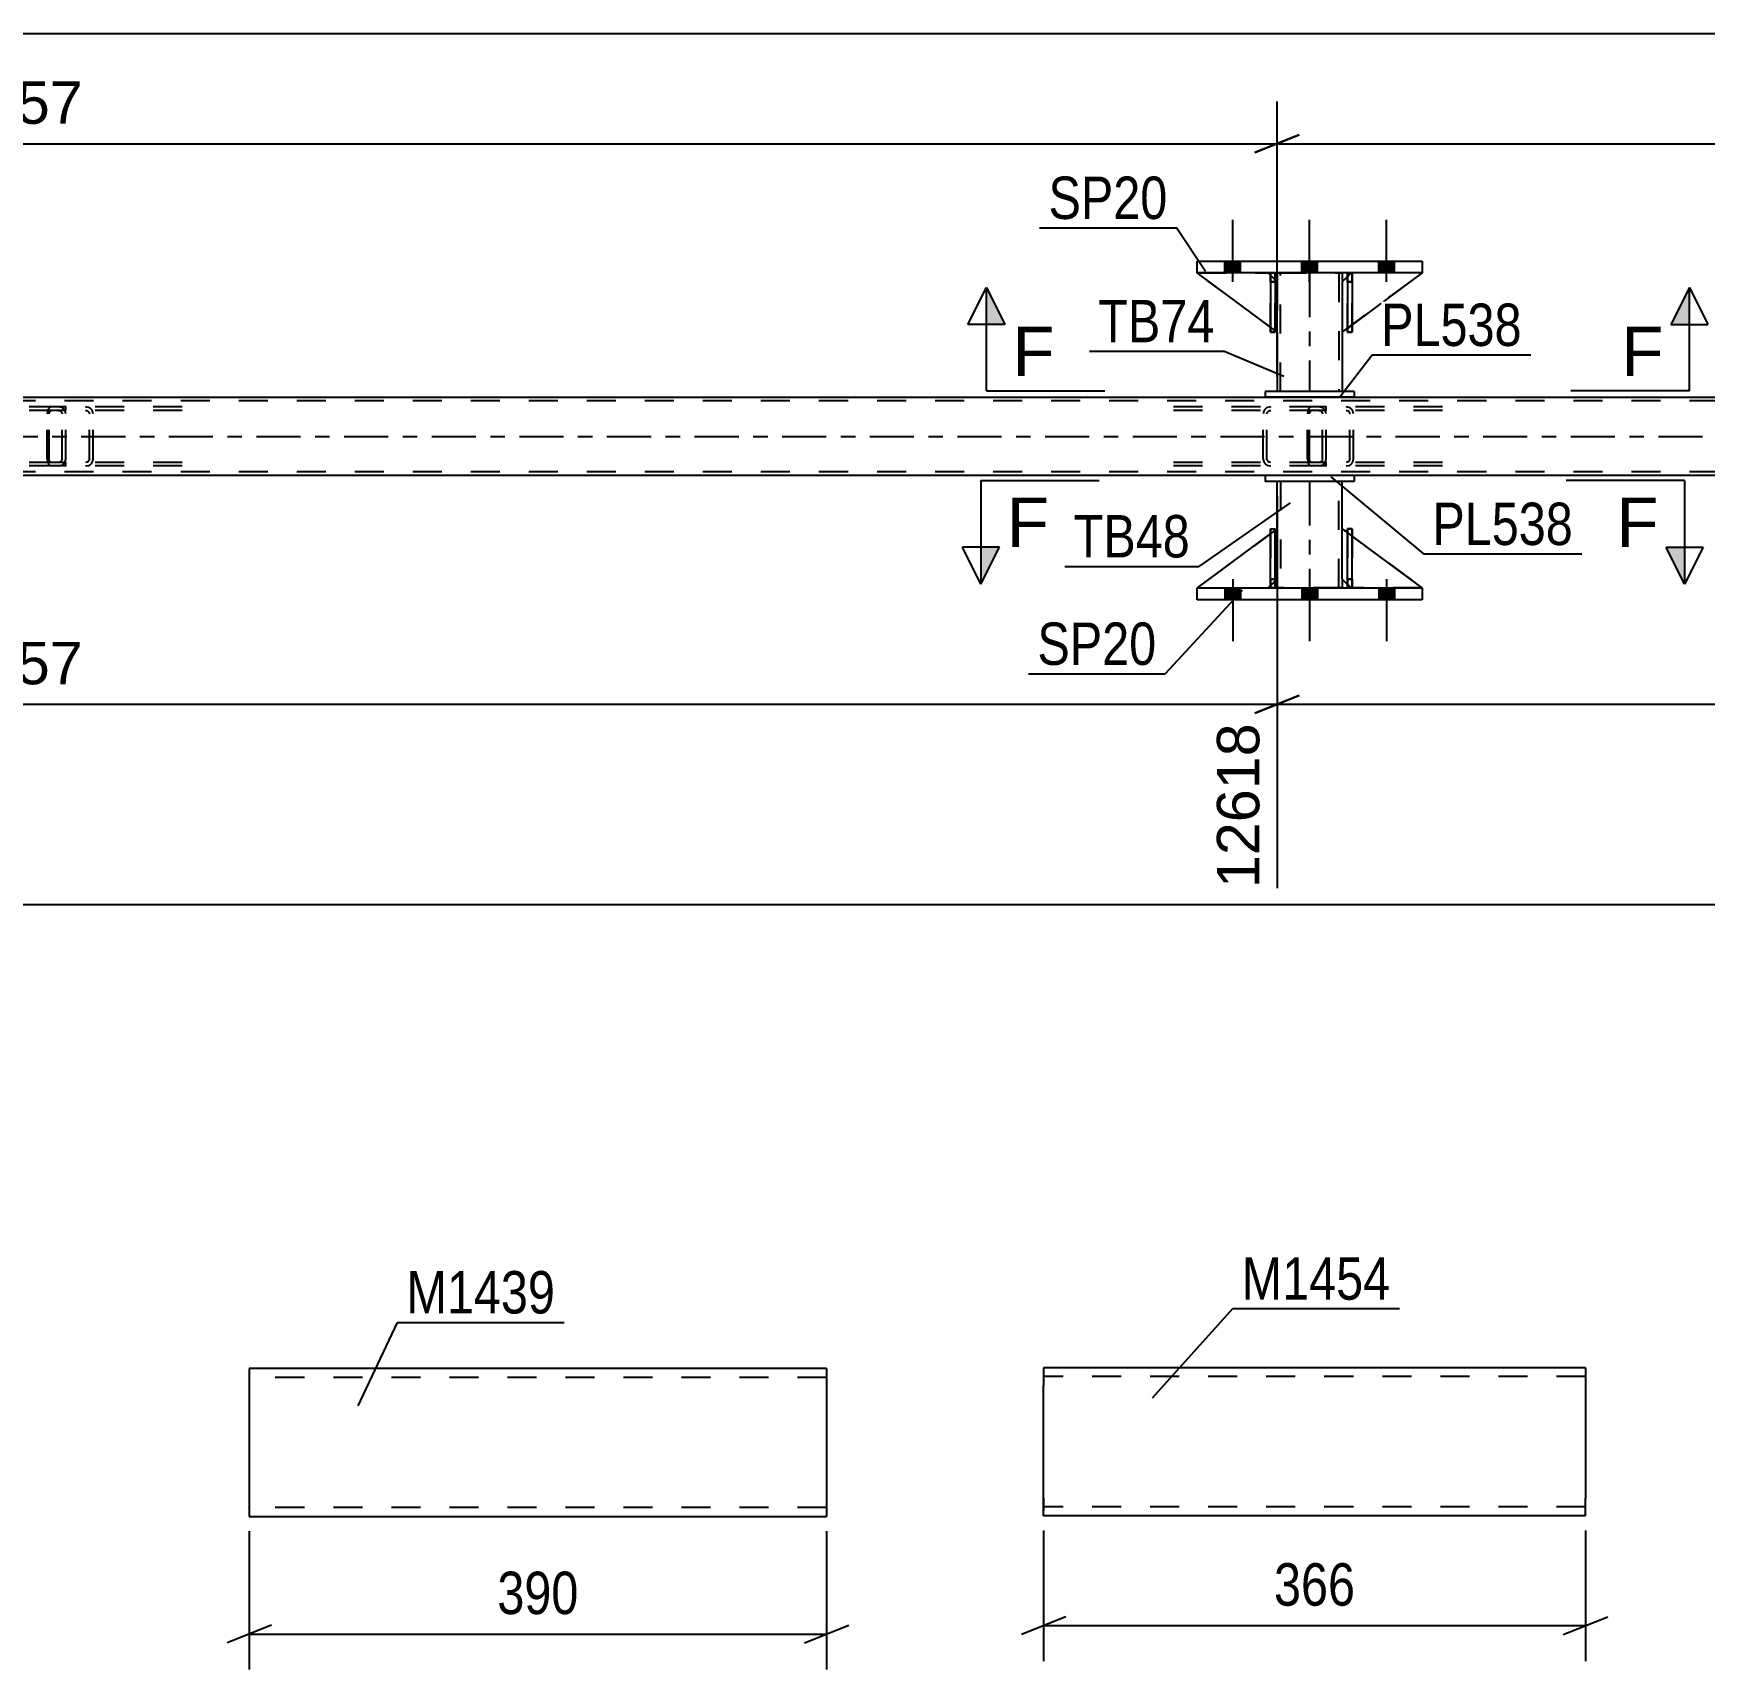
# Model space of a CAD drawing. Header units: millimetres. Extents: x 0 to 841, y 0 to 594.
# Drawn here: x 508.8 to 621.7, y 145.4 to 256 of the extents above; entities that cross this region are included whole.
import ezdxf

# ---------------------------------------------------------------- set-up
doc = ezdxf.new("R2010")
doc.units = ezdxf.units.MM
doc.linetypes.add('DXK_LINE_DOT2', pattern=[3.9198, 1.9599, -1.9599])
doc.linetypes.add('DXK_LINE_DOT3', pattern=[5.9187, 2.979, -0.9799, 0.9799, -0.9799])
doc.styles.add('Arial', font='ARIAL.TTF', dxfattribs={"height": 0.2})
doc.styles.add('Arial Narrow', font='ARIALN.TTF', dxfattribs={"height": 0.2})

# ---------------------------------------------------------------- blocks, each defined once
blk = doc.blocks.new('Part-317311647-6912 - 6906')
at = {"color": 2, "linetype": 'Continuous'}
for p, q in [((577.08, 165.82), (577.08, 164.62)), ((613.68, 165.82), (577.08, 165.82)), ((613.68, 165.82), (613.68, 165.73)), ((613.68, 165.73), (613.68, 164.62)), ((577.08, 157.02), (577.08, 164.62)), ((613.68, 164.62), (613.68, 157.02)), ((577.08, 155.91), (577.08, 157.02)), ((613.68, 155.82), (613.68, 157.02)), ((577.08, 155.82), (577.08, 155.91)), ((613.68, 155.82), (577.08, 155.82))]:
    blk.add_line(p, q, dxfattribs=at)
at = {"color": 7, "linetype": 'DXK_LINE_DOT2'}
for p, q in [((613.68, 165.22), (577.08, 165.22)), ((613.68, 165.47), (613.68, 164.62)), ((577.08, 157.02), (577.08, 156.17)), ((577.08, 156.42), (577.08, 156.46)), ((613.68, 156.42), (577.08, 156.42)), ((577.08, 155.82), (577.08, 155.82)), ((613.68, 156.46), (613.68, 156.79)), ((613.68, 156.42), (613.68, 156.46)), ((613.68, 156.42), (613.68, 156.46))]:
    blk.add_line(p, q, dxfattribs=at)
blk = doc.blocks.new('Part-317311647-4410 - 4212')
at = {"color": 2, "linetype": 'Continuous'}
for p, q in [((592.85, 222.51), (592.85, 225.71)), ((597.25, 222.51), (597.25, 225.71)), ((592.85, 218.51), (592.85, 219.11)), ((597.25, 219.11), (597.25, 218.51))]:
    blk.add_line(p, q, dxfattribs=at)
at = {"color": 7, "linetype": 'DXK_LINE_DOT2'}
for p, q in [((597.25, 225.71), (592.85, 225.71)), ((593.09, 225.71), (593.09, 218.51)), ((597.01, 218.51), (597.01, 225.71)), ((592.85, 219.11), (592.85, 222.51)), ((597.25, 219.11), (597.25, 222.51)), ((597.25, 218.51), (592.85, 218.51))]:
    blk.add_line(p, q, dxfattribs=at)
at = {"color": 7, "linetype": 'DXK_LINE_DOT3'}
blk.add_line((595.05, 225.71), (595.05, 218.51), dxfattribs=at)
blk = doc.blocks.new('Part-317311647-4328 - 4212')
at = {"color": 7, "linetype": 'DXK_LINE_DOT2'}
for p, q in [((509.79, 230.45), (509.77, 230.27)), ((509.85, 230.61), (509.79, 230.45)), ((509.94, 230.71), (509.85, 230.61)), ((509.9, 230.27), (509.91, 230.36)), ((509.91, 230.36), (509.94, 230.44)), ((510.04, 230.75), (509.94, 230.71)), ((509.94, 230.44), (509.99, 230.49)), ((509.99, 230.49), (510.04, 230.51)), ((518.9, 230.75), (510.04, 230.75)), ((518.9, 230.51), (510.04, 230.51)), ((511.03, 230.51), (511.03, 230.75)), ((512.57, 230.71), (512.37, 230.75)), ((512.37, 230.51), (512.47, 230.49)), ((512.47, 230.49), (512.55, 230.44)), ((512.55, 230.44), (512.61, 230.36)), ((512.61, 230.36), (512.63, 230.27)), ((512.88, 230.27), (512.84, 230.45)), ((509.77, 227.23), (509.77, 230.27)), ((509.9, 227.23), (509.9, 230.27)), ((512.63, 227.23), (512.63, 230.27)), ((512.88, 227.23), (512.88, 230.27)), ((509.77, 227.23), (509.79, 227.04)), ((509.79, 227.04), (509.85, 226.89)), ((509.91, 227.14), (509.9, 227.23)), ((509.94, 227.06), (509.91, 227.14)), ((509.99, 227.01), (509.94, 227.06)), ((510.04, 226.99), (509.99, 227.01)), ((518.9, 226.99), (510.04, 226.99)), ((511.03, 226.75), (511.03, 226.99)), ((512.47, 227.01), (512.37, 226.99)), ((512.55, 227.06), (512.47, 227.01)), ((512.61, 227.14), (512.55, 227.06)), ((512.63, 227.23), (512.61, 227.14)), ((512.84, 227.04), (512.88, 227.23)), ((509.85, 226.89), (509.94, 226.78)), ((509.94, 226.78), (510.04, 226.75)), ((518.9, 226.75), (510.04, 226.75)), ((512.37, 226.75), (512.57, 226.78))]:
    blk.add_line(p, q, dxfattribs=at)
for centre, start, end in [((512.39, 230.25), 23.8494, 68.8059), ((512.39, 227.24), 291.1941, 336.1506)]:
    blk.add_arc(centre, 0.492, start, end, dxfattribs=at)
blk = doc.blocks.new('Bolt-317311647-4216 - 4212')
at = {"linetype": 'Continuous'}
for points in [[(590.37, 240.59), (589.33, 240.59), (589.33, 239.79), (590.37, 239.79)], [(590.37, 240.59), (589.33, 240.59), (589.33, 239.79), (590.37, 239.79)], [(590.37, 240.59), (589.33, 240.59), (589.33, 239.79), (590.37, 239.79)], [(595.57, 240.59), (594.53, 240.59), (594.53, 239.79), (595.57, 239.79)], [(595.57, 240.59), (594.53, 240.59), (594.53, 239.79), (595.57, 239.79)], [(600.77, 240.59), (599.73, 240.59), (599.73, 239.79), (600.77, 239.79)], [(600.77, 240.59), (599.73, 240.59), (599.73, 239.79), (600.77, 239.79)], [(600.77, 240.59), (599.73, 240.59), (599.73, 239.79), (600.77, 239.79)]]:
    blk.add_hatch(color=1, dxfattribs=at).paths.add_polyline_path(points)
at = {"color": 1, "linetype": 'Continuous'}
for p, q in [((589.85, 239.19), (589.85, 243.39)), ((589.85, 239.19), (589.85, 243.39)), ((589.85, 239.19), (589.85, 243.39)), ((595.05, 239.19), (595.05, 243.39)), ((595.05, 239.19), (595.05, 243.39)), ((600.25, 239.19), (600.25, 243.39)), ((600.25, 239.19), (600.25, 243.39)), ((600.25, 239.19), (600.25, 243.39)), ((589.33, 239.79), (589.33, 240.59)), ((589.33, 239.79), (589.33, 240.59)), ((589.33, 239.79), (589.33, 240.59)), ((590.37, 239.79), (590.37, 240.59)), ((590.37, 239.79), (590.37, 240.59)), ((590.37, 239.79), (590.37, 240.59)), ((594.53, 239.79), (594.53, 240.59)), ((594.53, 239.79), (594.53, 240.59)), ((595.57, 239.79), (595.57, 240.59)), ((595.57, 239.79), (595.57, 240.59)), ((599.73, 239.79), (599.73, 240.59)), ((599.73, 239.79), (599.73, 240.59)), ((599.73, 239.79), (599.73, 240.59)), ((600.77, 239.79), (600.77, 240.59)), ((600.77, 239.79), (600.77, 240.59)), ((600.77, 239.79), (600.77, 240.59))]:
    blk.add_line(p, q, dxfattribs=at)
blk = doc.blocks.new('Bolt-317311647-4223 - 4212')
at = {"linetype": 'Continuous'}
for points in [[(589.33, 217.71), (590.37, 217.71), (590.37, 218.51), (589.33, 218.51)], [(589.33, 217.71), (590.37, 217.71), (590.37, 218.51), (589.33, 218.51)], [(589.33, 217.71), (590.37, 217.71), (590.37, 218.51), (589.33, 218.51)], [(594.53, 217.71), (595.57, 217.71), (595.57, 218.51), (594.53, 218.51)], [(594.53, 217.71), (595.57, 217.71), (595.57, 218.51), (594.53, 218.51)], [(599.73, 217.71), (600.77, 217.71), (600.77, 218.51), (599.73, 218.51)], [(599.73, 217.71), (600.77, 217.71), (600.77, 218.51), (599.73, 218.51)], [(599.73, 217.71), (600.77, 217.71), (600.77, 218.51), (599.73, 218.51)]]:
    blk.add_hatch(color=1, dxfattribs=at).paths.add_polyline_path(points)
at = {"color": 1, "linetype": 'Continuous'}
for p, q in [((589.85, 219.11), (589.85, 214.91)), ((589.85, 219.11), (589.85, 214.91)), ((589.85, 219.11), (589.85, 214.91)), ((595.05, 219.11), (595.05, 214.91)), ((595.05, 219.11), (595.05, 214.91)), ((600.25, 219.11), (600.25, 214.91)), ((600.25, 219.11), (600.25, 214.91)), ((600.25, 219.11), (600.25, 214.91)), ((589.33, 218.51), (589.33, 217.71)), ((589.33, 218.51), (589.33, 217.71)), ((589.33, 218.51), (589.33, 217.71)), ((590.37, 218.51), (590.37, 217.71)), ((590.37, 218.51), (590.37, 217.71)), ((590.37, 218.51), (590.37, 217.71)), ((594.53, 218.51), (594.53, 217.71)), ((594.53, 218.51), (594.53, 217.71)), ((595.57, 218.51), (595.57, 217.71)), ((595.57, 218.51), (595.57, 217.71)), ((599.73, 218.51), (599.73, 217.71)), ((599.73, 218.51), (599.73, 217.71)), ((599.73, 218.51), (599.73, 217.71)), ((600.77, 218.51), (600.77, 217.71)), ((600.77, 218.51), (600.77, 217.71)), ((600.77, 218.51), (600.77, 217.71))]:
    blk.add_line(p, q, dxfattribs=at)
blk = doc.blocks.new('Part-317311647-4386 - 4212')
at = {"color": 2, "linetype": 'Continuous'}
for p, q in [((597.6, 239.54), (597.25, 239.19)), ((602.65, 239.79), (597.92, 236.29)), ((597.25, 239.19), (597.25, 235.79)), ((597.25, 235.79), (597.6, 236.05))]:
    blk.add_line(p, q, dxfattribs=at)
at = {"color": 7, "linetype": 'DXK_LINE_DOT2'}
for p, q in [((597.85, 239.79), (597.6, 239.54)), ((602.65, 239.79), (597.85, 239.79)), ((602.65, 239.79), (602.65, 239.79)), ((602.65, 239.79), (602.65, 239.79)), ((597.92, 236.29), (597.6, 236.05))]:
    blk.add_line(p, q, dxfattribs=at)
blk = doc.blocks.new('Part-317311647-4460 - 4212')
at = {"color": 2, "linetype": 'Continuous'}
for p, q in [((592.4, 236.12), (587.45, 239.79)), ((592.4, 239.64), (592.25, 239.79)), ((592.85, 239.19), (592.72, 239.32)), ((592.85, 239.19), (592.85, 239.19)), ((592.85, 235.79), (592.85, 239.19)), ((592.72, 235.88), (592.85, 235.79)), ((592.85, 235.79), (592.85, 235.79))]:
    blk.add_line(p, q, dxfattribs=at)
at = {"color": 7, "linetype": 'DXK_LINE_DOT2'}
for p, q in [((592.25, 239.79), (587.45, 239.79)), ((587.45, 239.79), (587.45, 239.79)), ((592.25, 239.79), (592.85, 239.19)), ((592.72, 239.32), (592.4, 239.64)), ((592.85, 239.19), (592.85, 235.79)), ((592.72, 235.88), (592.4, 236.12))]:
    blk.add_line(p, q, dxfattribs=at)
blk = doc.blocks.new('Part-317311647-4384 - 4212')
at = {"color": 2, "linetype": 'Continuous'}
for p, q in [((587.45, 218.51), (587.45, 218.51)), ((587.45, 217.71), (587.45, 218.51)), ((587.45, 218.51), (602.65, 218.51)), ((602.65, 218.51), (602.65, 218.51)), ((602.65, 218.51), (602.65, 217.71)), ((587.45, 217.71), (587.45, 217.71)), ((602.65, 217.71), (587.45, 217.71)), ((602.65, 217.71), (602.65, 217.71))]:
    blk.add_line(p, q, dxfattribs=at)
at = {"color": 7, "linetype": 'DXK_LINE_DOT2'}
for p, q in [((587.45, 217.71), (587.45, 218.51)), ((602.65, 218.51), (602.65, 217.71))]:
    blk.add_line(p, q, dxfattribs=at)
blk = doc.blocks.new('Part-317311647-4349 - 4212')
at = {"color": 7, "linetype": 'DXK_LINE_DOT2'}
for p, q in [((597.92, 222.51), (597.6, 222.51)), ((597.6, 219.11), (597.6, 222.51)), ((597.6, 222.51), (597.6, 218.51)), ((597.92, 222.51), (597.92, 219.11)), ((597.92, 218.51), (597.92, 222.51)), ((597.92, 219.11), (597.6, 219.11)), ((597.6, 218.51), (597.6, 219.11)), ((597.92, 219.11), (597.92, 218.51)), ((597.92, 218.51), (597.6, 218.51)), ((597.92, 218.51), (597.92, 218.51))]:
    blk.add_line(p, q, dxfattribs=at)
blk = doc.blocks.new('Part-317311647-4304 - 4212')
at = {"color": 7, "linetype": 'DXK_LINE_DOT2'}
for p, q in [((594.92, 230.45), (594.9, 230.27)), ((594.98, 230.61), (594.92, 230.45)), ((595.07, 230.71), (594.98, 230.61)), ((595.04, 230.27), (595.05, 230.36)), ((595.05, 230.36), (595.08, 230.44)), ((595.17, 230.75), (595.07, 230.71)), ((595.08, 230.44), (595.12, 230.49)), ((595.12, 230.49), (595.17, 230.51)), ((604.03, 230.75), (595.17, 230.75)), ((604.03, 230.51), (595.17, 230.51)), ((596.17, 230.51), (596.17, 230.75)), ((597.7, 230.71), (597.51, 230.75)), ((597.51, 230.51), (597.6, 230.49)), ((597.6, 230.49), (597.69, 230.44)), ((597.69, 230.44), (597.74, 230.36)), ((597.74, 230.36), (597.76, 230.27)), ((598.01, 230.27), (597.97, 230.45)), ((594.9, 227.23), (594.9, 230.27)), ((595.04, 227.23), (595.04, 230.27)), ((597.76, 227.23), (597.76, 230.27)), ((598.01, 227.23), (598.01, 230.27)), ((594.9, 227.23), (594.92, 227.04)), ((594.92, 227.04), (594.98, 226.89)), ((595.05, 227.14), (595.04, 227.23)), ((595.08, 227.06), (595.05, 227.14)), ((595.12, 227.01), (595.08, 227.06)), ((595.17, 226.99), (595.12, 227.01)), ((604.03, 226.99), (595.17, 226.99)), ((596.17, 226.75), (596.17, 226.99)), ((597.6, 227.01), (597.51, 226.99)), ((597.69, 227.06), (597.6, 227.01)), ((597.74, 227.14), (597.69, 227.06)), ((597.76, 227.23), (597.74, 227.14)), ((597.97, 227.04), (598.01, 227.23)), ((594.98, 226.89), (595.07, 226.78)), ((595.07, 226.78), (595.17, 226.75)), ((604.03, 226.75), (595.17, 226.75)), ((597.51, 226.75), (597.7, 226.78))]:
    blk.add_line(p, q, dxfattribs=at)
for centre, start, end in [((597.52, 230.25), 23.8494, 68.8059), ((597.52, 227.24), 291.1941, 336.1506)]:
    blk.add_arc(centre, 0.492, start, end, dxfattribs=at)
blk = doc.blocks.new('Part-317311647-4308 - 4212')
at = {"color": 7, "linetype": 'DXK_LINE_DOT2'}
for p, q in [((510.52, 230.75), (499.67, 230.75)), ((510.52, 230.51), (499.67, 230.51)), ((506.81, 230.45), (506.77, 230.27)), ((507.03, 230.27), (507.05, 230.36)), ((507.05, 230.36), (507.11, 230.44)), ((507.29, 230.75), (507.09, 230.71)), ((507.11, 230.44), (507.19, 230.49)), ((507.19, 230.49), (507.29, 230.51)), ((510.72, 230.71), (510.52, 230.75)), ((510.52, 230.51), (510.62, 230.49)), ((510.62, 230.49), (510.7, 230.44)), ((510.7, 230.44), (510.76, 230.36)), ((510.76, 230.36), (510.78, 230.27)), ((511.03, 230.27), (510.99, 230.45)), ((506.77, 227.23), (506.77, 230.27)), ((507.03, 227.23), (507.03, 230.27)), ((510.78, 227.23), (510.78, 230.27)), ((511.03, 227.23), (511.03, 230.27)), ((510.52, 226.99), (499.67, 226.99)), ((506.77, 227.23), (506.81, 227.04)), ((507.05, 227.14), (507.03, 227.23)), ((507.11, 227.06), (507.05, 227.14)), ((507.19, 227.01), (507.11, 227.06)), ((507.29, 226.99), (507.19, 227.01)), ((510.62, 227.01), (510.52, 226.99)), ((510.7, 227.06), (510.62, 227.01)), ((510.76, 227.14), (510.7, 227.06)), ((510.78, 227.23), (510.76, 227.14)), ((510.99, 227.04), (511.03, 227.23)), ((510.52, 226.75), (499.67, 226.75)), ((507.09, 226.78), (507.29, 226.75)), ((510.52, 226.75), (510.72, 226.78))]:
    blk.add_line(p, q, dxfattribs=at)
for centre, start, end in [((507.27, 230.25), 110.7583, 155.6801), ((510.54, 230.25), 24.3199, 69.2417), ((507.27, 227.25), 204.3199, 249.2417), ((510.54, 227.25), 290.7583, 335.6801)]:
    blk.add_arc(centre, 0.496, start, end, dxfattribs=at)
blk = doc.blocks.new('Part-317311647-4309 - 4212')
at = {"color": 7, "linetype": 'DXK_LINE_DOT2'}
for p, q in [((595.65, 230.75), (584.8, 230.75)), ((595.65, 230.51), (584.8, 230.51)), ((591.95, 230.45), (591.91, 230.27)), ((592.16, 230.27), (592.18, 230.36)), ((592.18, 230.36), (592.24, 230.44)), ((592.42, 230.75), (592.22, 230.71)), ((592.24, 230.44), (592.32, 230.49)), ((592.32, 230.49), (592.42, 230.51)), ((595.85, 230.71), (595.65, 230.75)), ((595.65, 230.51), (595.75, 230.49)), ((595.75, 230.49), (595.84, 230.44)), ((595.84, 230.44), (595.89, 230.36)), ((595.89, 230.36), (595.91, 230.27)), ((596.17, 230.27), (596.13, 230.45)), ((591.91, 227.23), (591.91, 230.27)), ((592.16, 227.23), (592.16, 230.27)), ((595.91, 227.23), (595.91, 230.27)), ((596.17, 227.23), (596.17, 230.27)), ((595.65, 226.99), (584.8, 226.99)), ((591.91, 227.23), (591.95, 227.04)), ((592.18, 227.14), (592.16, 227.23)), ((592.24, 227.06), (592.18, 227.14)), ((592.32, 227.01), (592.24, 227.06)), ((592.42, 226.99), (592.32, 227.01)), ((595.75, 227.01), (595.65, 226.99)), ((595.84, 227.06), (595.75, 227.01)), ((595.89, 227.14), (595.84, 227.06)), ((595.91, 227.23), (595.89, 227.14)), ((596.13, 227.04), (596.17, 227.23)), ((595.65, 226.75), (584.8, 226.75)), ((592.22, 226.78), (592.42, 226.75)), ((595.65, 226.75), (595.85, 226.78))]:
    blk.add_line(p, q, dxfattribs=at)
for centre, start, end in [((592.4, 230.25), 110.7583, 155.6801), ((595.67, 230.25), 24.3199, 69.2417), ((592.4, 227.25), 204.3199, 249.2417), ((595.67, 227.25), 290.7583, 335.6801)]:
    blk.add_arc(centre, 0.496, start, end, dxfattribs=at)
blk = doc.blocks.new('Part-317311647-4385 - 4212')
at = {"color": 7, "linetype": 'DXK_LINE_DOT2'}
for p, q in [((597.85, 239.79), (597.25, 239.19)), ((597.25, 235.79), (602.65, 239.79)), ((602.65, 239.79), (597.85, 239.79)), ((597.25, 239.19), (597.25, 235.79))]:
    blk.add_line(p, q, dxfattribs=at)
blk = doc.blocks.new('Part-317311647-4348 - 4212')
at = {"color": 7, "linetype": 'DXK_LINE_DOT2'}
for p, q in [((592.4, 222.51), (592.72, 222.51)), ((592.4, 219.11), (592.4, 222.51)), ((592.4, 222.51), (592.4, 218.51)), ((592.72, 222.51), (592.72, 219.11)), ((592.72, 218.51), (592.72, 222.41)), ((592.72, 219.11), (592.4, 219.11)), ((592.4, 218.51), (592.4, 219.11)), ((592.72, 219.11), (592.72, 218.51)), ((592.72, 218.51), (592.4, 218.51)), ((592.72, 218.51), (592.72, 218.51))]:
    blk.add_line(p, q, dxfattribs=at)
blk = doc.blocks.new('Part-317311647-4379 - 4212')
at = {"color": 2, "linetype": 'Continuous'}
for p, q in [((587.45, 239.79), (587.45, 240.59)), ((587.45, 240.59), (602.65, 240.59)), ((602.65, 240.59), (602.65, 239.79)), ((602.65, 239.79), (587.45, 239.79))]:
    blk.add_line(p, q, dxfattribs=at)
blk = doc.blocks.new('Part-317311647-4387 - 4212')
at = {"color": 7, "linetype": 'DXK_LINE_DOT2'}
for p, q in [((592.85, 235.79), (587.45, 239.79)), ((587.45, 239.79), (592.25, 239.79)), ((592.25, 239.79), (592.85, 239.19)), ((592.85, 239.19), (592.25, 239.79)), ((592.85, 239.19), (592.85, 235.79)), ((592.85, 239.19), (592.85, 239.19)), ((592.85, 239.19), (592.85, 235.79))]:
    blk.add_line(p, q, dxfattribs=at)
blk = doc.blocks.new('Part-317311647-4388 - 4212')
at = {"color": 7, "linetype": 'DXK_LINE_DOT2'}
for p, q in [((597.25, 219.11), (597.25, 222.51)), ((597.25, 222.51), (602.65, 218.51)), ((597.85, 218.51), (597.25, 219.11)), ((602.65, 218.51), (597.85, 218.51))]:
    blk.add_line(p, q, dxfattribs=at)
blk = doc.blocks.new('Part-317311647-4389 - 4212')
at = {"color": 2, "linetype": 'Continuous'}
for p, q in [((597.25, 219.11), (597.25, 222.51)), ((597.25, 222.51), (597.6, 222.25)), ((602.65, 218.51), (597.92, 222.01)), ((597.6, 218.75), (597.25, 219.11))]:
    blk.add_line(p, q, dxfattribs=at)
at = {"color": 7, "linetype": 'DXK_LINE_DOT2'}
for p, q in [((597.92, 222.01), (597.6, 222.25)), ((597.6, 218.75), (597.85, 218.51)), ((597.85, 218.51), (602.65, 218.51))]:
    blk.add_line(p, q, dxfattribs=at)
blk = doc.blocks.new('Part-317311647-4390 - 4212')
at = {"color": 7, "linetype": 'DXK_LINE_DOT2'}
for p, q in [((592.85, 222.51), (587.45, 218.51)), ((592.85, 219.11), (592.85, 222.51)), ((592.85, 222.51), (592.85, 219.11)), ((592.25, 218.51), (592.85, 219.11)), ((592.85, 219.11), (592.25, 218.51)), ((592.85, 219.11), (592.85, 219.11)), ((587.45, 218.51), (592.25, 218.51))]:
    blk.add_line(p, q, dxfattribs=at)
blk = doc.blocks.new('Part-317311647-4391 - 4212')
at = {"color": 7, "linetype": 'DXK_LINE_DOT2'}
for p, q in [((592.72, 222.41), (592.4, 222.18)), ((592.85, 219.11), (592.85, 222.51)), ((592.85, 219.11), (592.25, 218.51)), ((587.45, 218.51), (587.45, 218.51)), ((587.45, 218.51), (592.25, 218.51)), ((592.72, 218.98), (592.4, 218.66))]:
    blk.add_line(p, q, dxfattribs=at)
at = {"color": 2, "linetype": 'Continuous'}
for p, q in [((592.85, 222.51), (592.72, 222.41)), ((592.85, 219.11), (592.85, 222.51)), ((592.4, 222.18), (587.45, 218.51)), ((592.85, 219.11), (592.72, 218.98)), ((592.85, 219.11), (592.85, 219.11)), ((592.4, 218.66), (592.25, 218.51))]:
    blk.add_line(p, q, dxfattribs=at)
blk = doc.blocks.new('Part-317311647-4394 - 4212')
at = {"color": 2, "linetype": 'Continuous'}
for p, q in [((592.4, 218.51), (592.4, 222.51)), ((592.4, 222.51), (592.72, 222.51)), ((592.72, 218.51), (592.72, 222.51)), ((592.4, 218.51), (592.4, 218.51)), ((592.72, 218.51), (592.4, 218.51))]:
    blk.add_line(p, q, dxfattribs=at)
at = {"color": 7, "linetype": 'DXK_LINE_DOT2'}
for p, q in [((592.4, 222.51), (592.4, 219.11)), ((592.72, 219.11), (592.72, 222.51)), ((592.4, 219.11), (592.4, 218.51)), ((592.4, 219.11), (592.72, 219.11)), ((592.72, 218.51), (592.72, 219.11)), ((592.4, 218.51), (592.4, 218.51)), ((592.4, 218.51), (592.4, 218.51)), ((592.72, 218.51), (592.72, 218.51))]:
    blk.add_line(p, q, dxfattribs=at)
blk = doc.blocks.new('Part-317311647-4395 - 4212')
at = {"color": 2, "linetype": 'Continuous'}
for p, q in [((597.6, 218.51), (597.6, 222.51)), ((597.6, 222.51), (597.92, 222.51)), ((597.92, 218.51), (597.92, 222.51)), ((597.6, 218.51), (597.6, 218.51)), ((597.92, 218.51), (597.6, 218.51))]:
    blk.add_line(p, q, dxfattribs=at)
at = {"color": 7, "linetype": 'DXK_LINE_DOT2'}
for p, q in [((597.6, 222.51), (597.6, 219.11)), ((597.92, 219.11), (597.92, 222.51)), ((597.6, 219.11), (597.6, 218.51)), ((597.6, 219.11), (597.92, 219.11)), ((597.92, 218.51), (597.92, 219.11)), ((597.6, 218.51), (597.6, 218.51)), ((597.6, 218.51), (597.6, 218.51)), ((597.92, 218.51), (597.92, 218.51))]:
    blk.add_line(p, q, dxfattribs=at)
blk = doc.blocks.new('Part-317311647-4415 - 4212')
at = {"color": 2, "linetype": 'Continuous'}
for p, q in [((598.05, 226.11), (592.05, 226.11)), ((592.05, 226.11), (592.05, 225.71)), ((598.05, 226.11), (598.05, 225.71)), ((598.05, 225.71), (592.05, 225.71))]:
    blk.add_line(p, q, dxfattribs=at)
blk = doc.blocks.new('Part-317311647-4461 - 4212')
at = {"color": 7, "linetype": 'DXK_LINE_DOT2'}
for p, q in [((592.4, 239.19), (592.4, 239.79)), ((592.4, 239.79), (592.4, 239.79)), ((592.4, 239.79), (592.4, 235.79)), ((592.4, 239.79), (592.72, 239.79)), ((592.72, 239.79), (592.72, 239.19)), ((592.72, 235.79), (592.72, 239.79)), ((592.4, 235.79), (592.4, 239.19)), ((592.4, 239.19), (592.72, 239.19)), ((592.72, 239.19), (592.72, 235.79)), ((592.4, 235.79), (592.72, 235.79))]:
    blk.add_line(p, q, dxfattribs=at)
blk = doc.blocks.new('Part-317311647-4462 - 4212')
at = {"color": 7, "linetype": 'DXK_LINE_DOT2'}
for p, q in [((597.6, 239.19), (597.6, 239.79)), ((597.6, 239.79), (597.6, 239.79)), ((597.6, 239.79), (597.6, 235.79)), ((597.6, 239.79), (597.92, 239.79)), ((597.92, 239.79), (597.92, 239.19)), ((597.92, 235.79), (597.92, 239.79)), ((597.6, 235.79), (597.6, 239.19)), ((597.6, 239.19), (597.92, 239.19)), ((597.92, 239.19), (597.92, 235.79)), ((597.6, 235.79), (597.92, 235.79))]:
    blk.add_line(p, q, dxfattribs=at)
blk = doc.blocks.new('Part-317311647-4463 - 4212')
at = {"color": 2, "linetype": 'Continuous'}
for p, q in [((592.72, 239.79), (592.4, 239.79)), ((592.4, 239.79), (592.4, 235.79)), ((592.72, 239.79), (592.72, 239.79)), ((592.72, 239.79), (592.72, 235.79)), ((592.72, 235.79), (592.4, 235.79))]:
    blk.add_line(p, q, dxfattribs=at)
at = {"color": 7, "linetype": 'DXK_LINE_DOT2'}
for p, q in [((592.4, 239.79), (592.4, 239.19)), ((592.4, 239.79), (592.4, 239.79)), ((592.72, 239.19), (592.72, 239.79)), ((592.72, 239.79), (592.72, 239.79)), ((592.72, 239.19), (592.4, 239.19)), ((592.4, 239.19), (592.4, 235.79)), ((592.72, 235.79), (592.72, 239.19))]:
    blk.add_line(p, q, dxfattribs=at)
blk = doc.blocks.new('Part-317311647-4468 - 4212')
at = {"color": 2, "linetype": 'Continuous'}
for p, q in [((598.05, 231.79), (592.05, 231.79)), ((592.05, 231.79), (592.05, 231.39)), ((598.05, 231.79), (598.05, 231.39)), ((598.05, 231.39), (592.05, 231.39))]:
    blk.add_line(p, q, dxfattribs=at)
blk = doc.blocks.new('Part-317311647-4473 - 4212')
at = {"color": 2, "linetype": 'Continuous'}
for p, q in [((115.52, 231.39), (689.3, 231.39)), ((689.3, 226.11), (115.52, 226.11))]:
    blk.add_line(p, q, dxfattribs=at)
at = {"color": 7, "linetype": 'DXK_LINE_DOT2'}
for p, q in [((689.3, 231.15), (115.52, 231.15)), ((689.3, 226.35), (115.52, 226.35))]:
    blk.add_line(p, q, dxfattribs=at)
at = {"color": 7, "linetype": 'DXK_LINE_DOT3'}
blk.add_line((115.52, 228.75), (689.3, 228.75), dxfattribs=at)
blk = doc.blocks.new('Part-317311647-4484 - 4212')
at = {"color": 2, "linetype": 'Continuous'}
for p, q in [((597.92, 239.79), (597.6, 239.79)), ((597.6, 239.79), (597.6, 235.79)), ((597.92, 239.79), (597.92, 239.79)), ((597.92, 239.79), (597.92, 235.79)), ((597.92, 235.79), (597.6, 235.79))]:
    blk.add_line(p, q, dxfattribs=at)
at = {"color": 7, "linetype": 'DXK_LINE_DOT2'}
for p, q in [((597.6, 239.79), (597.6, 239.19)), ((597.6, 239.79), (597.6, 239.79)), ((597.92, 239.19), (597.92, 239.79)), ((597.92, 239.79), (597.92, 239.79)), ((597.92, 239.19), (597.6, 239.19)), ((597.6, 239.19), (597.6, 235.79)), ((597.92, 235.79), (597.92, 239.19))]:
    blk.add_line(p, q, dxfattribs=at)
blk = doc.blocks.new('Part-317311647-4489 - 4212')
at = {"color": 2, "linetype": 'Continuous'}
for p, q in [((592.85, 239.79), (592.85, 239.19)), ((597.25, 239.79), (597.25, 239.19)), ((592.85, 235.79), (592.85, 231.79)), ((597.25, 235.79), (597.25, 231.79))]:
    blk.add_line(p, q, dxfattribs=at)
at = {"color": 7, "linetype": 'DXK_LINE_DOT2'}
for p, q in [((592.85, 239.79), (597.25, 239.79)), ((593.09, 231.79), (593.09, 239.79)), ((597.01, 239.79), (597.01, 231.79)), ((592.85, 239.19), (592.85, 235.79)), ((597.25, 239.19), (597.25, 235.79)), ((597.25, 231.79), (592.85, 231.79))]:
    blk.add_line(p, q, dxfattribs=at)
at = {"color": 7, "linetype": 'DXK_LINE_DOT3'}
blk.add_line((595.05, 239.79), (595.05, 231.79), dxfattribs=at)
blk = doc.blocks.new('Part-317311647-7144 - 7138')
at = {"color": 2, "linetype": 'Continuous'}
for p, q in [((562.42, 165.77), (523.42, 165.77)), ((523.42, 165.77), (523.42, 155.86)), ((562.42, 165.77), (562.42, 155.77)), ((523.42, 155.86), (523.42, 155.77)), ((523.42, 155.77), (562.42, 155.77))]:
    blk.add_line(p, q, dxfattribs=at)
at = {"color": 7, "linetype": 'DXK_LINE_DOT2'}
for p, q in [((562.42, 165.17), (523.42, 165.17)), ((523.42, 156.37), (523.42, 156.41)), ((562.42, 156.37), (523.42, 156.37)), ((562.42, 156.37), (562.42, 156.41))]:
    blk.add_line(p, q, dxfattribs=at)
blk = doc.blocks.new('StraightDimension-317311647-6914 - 6906')
at = {"color": 7, "linetype": 'Continuous'}
for p, q in [((577.08, 154.82), (577.08, 146)), ((613.68, 154.82), (613.68, 146)), ((578.58, 149), (575.58, 147.8)), ((577.08, 148.4), (613.68, 148.4)), ((612.18, 147.8), (615.18, 149))]:
    blk.add_line(p, q, dxfattribs=at)
at = {"color": 0}
blk.add_wipeout([(598.72, 149.15), (598.72, 153.35), (592.04, 153.35), (592.04, 149.15)], dxfattribs=at)
at = {"color": 3, "style": 'Arial Narrow'}
blk.add_text('366', height=2.863, dxfattribs=at).set_placement((592.64, 149.75))
blk = doc.blocks.new('StraightDimension-317311647-4544 - 4212')
at = {"color": 7, "linetype": 'Continuous'}
for p, q in [((592.85, 232.79), (592.85, 251.37)), ((697.92, 232.39), (697.92, 251.37)), ((594.35, 249.12), (591.35, 247.92)), ((592.85, 248.52), (697.92, 248.52)), ((696.42, 247.92), (699.42, 249.12))]:
    blk.add_line(p, q, dxfattribs=at)
at = {"color": 0}
blk.add_wipeout([(650.43, 249.27), (650.43, 253.47), (640.34, 253.47), (640.34, 249.27)], dxfattribs=at)
at = {"color": 3, "style": 'Arial'}
blk.add_text('3896', height=2.865, dxfattribs=at).set_placement((640.94, 249.87))
blk = doc.blocks.new('StraightDimension-317311647-4554 - 4212')
at = {"color": 7, "linetype": 'Continuous'}
for p, q in [((422.58, 232.79), (422.58, 251.37)), ((592.85, 232.79), (592.85, 251.37)), ((424.08, 249.12), (421.08, 247.92)), ((422.58, 248.52), (592.85, 248.52)), ((591.35, 247.92), (594.35, 249.12))]:
    blk.add_line(p, q, dxfattribs=at)
at = {"color": 0}
blk.add_wipeout([(512.76, 249.27), (512.76, 253.47), (502.67, 253.47), (502.67, 249.27)], dxfattribs=at)
at = {"color": 3, "style": 'Arial'}
blk.add_text('4257', height=2.865, dxfattribs=at).set_placement((503.27, 249.87))
blk = doc.blocks.new('StraightDimension-317311647-4585 - 4212')
at = {"color": 7, "linetype": 'Continuous'}
for p, q in [((592.85, 224.71), (592.85, 198.23)), ((697.92, 225.13), (697.92, 198.23)), ((594.35, 211.25), (591.35, 210.05)), ((696.42, 210.05), (699.42, 211.25)), ((592.85, 210.65), (697.92, 210.65))]:
    blk.add_line(p, q, dxfattribs=at)
at = {"color": 0}
blk.add_wipeout([(650.43, 211.4), (650.43, 215.6), (640.34, 215.6), (640.34, 211.4)], dxfattribs=at)
at = {"color": 3, "style": 'Arial'}
blk.add_text('3896', height=2.865, dxfattribs=at).set_placement((640.94, 212))
at = {"color": 0, "linetype": 'Continuous'}
blk.add_wipeout([(697.32, 209.95), (693.12, 209.95), (693.12, 197.63), (697.32, 197.63)], dxfattribs=at)
at = {"color": 3, "linetype": 'Continuous', "style": 'Arial'}
blk.add_text('16515', height=2.865, rotation=90.0002, dxfattribs=at).set_placement((696.72, 198.23))
blk = doc.blocks.new('StraightDimension-317311647-4598 - 4212')
at = {"color": 7, "linetype": 'Continuous'}
for p, q in [((422.58, 224.71), (422.58, 200.46)), ((592.85, 224.71), (592.85, 198.23)), ((424.08, 211.25), (421.08, 210.05)), ((591.35, 210.05), (594.35, 211.25)), ((422.58, 210.65), (592.85, 210.65))]:
    blk.add_line(p, q, dxfattribs=at)
at = {"color": 0}
blk.add_wipeout([(512.76, 211.4), (512.76, 215.6), (502.67, 215.6), (502.67, 211.4)], dxfattribs=at)
at = {"color": 3, "style": 'Arial'}
blk.add_text('4257', height=2.865, dxfattribs=at).set_placement((503.27, 212))
at = {"color": 0, "linetype": 'Continuous'}
blk.add_wipeout([(592.25, 209.95), (588.05, 209.95), (588.05, 197.63), (592.25, 197.63)], dxfattribs=at)
at = {"color": 3, "linetype": 'Continuous', "style": 'Arial'}
blk.add_text('12618', height=2.865, rotation=90.0002, dxfattribs=at).set_placement((591.65, 198.23))
blk = doc.blocks.new('StraightDimension-317311647-4638 - 4212')
at = {"color": 7, "linetype": 'Continuous'}
blk.add_line((106.26, 197.12), (698.56, 197.12), dxfattribs=at)
blk = doc.blocks.new('StraightDimension-317311647-8575 - 4212')
at = {"color": 7, "linetype": 'Continuous'}
blk.add_line((106.9, 255.98), (697.92, 255.98), dxfattribs=at)
blk = doc.blocks.new('StraightDimension-317311647-7146 - 7138')
at = {"color": 7, "linetype": 'Continuous'}
for p, q in [((523.42, 154.77), (523.42, 145.43)), ((562.42, 154.77), (562.42, 145.43)), ((524.92, 148.43), (521.92, 147.23)), ((560.92, 147.23), (563.92, 148.43)), ((523.42, 147.83), (562.42, 147.83))]:
    blk.add_line(p, q, dxfattribs=at)
at = {"color": 0}
blk.add_wipeout([(546.26, 148.58), (546.26, 152.78), (539.58, 152.78), (539.58, 148.58)], dxfattribs=at)
at = {"color": 3, "style": 'Arial Narrow'}
blk.add_text('390', height=2.863, dxfattribs=at).set_placement((540.18, 149.18))
blk = doc.blocks.new('Mark-317311647-6908 - 6906')
at = {"color": 30, "linetype": 'Continuous'}
for p, q in [((584.43, 163.79), (589.86, 169.82)), ((589.86, 169.82), (601.12, 169.82))]:
    blk.add_line(p, q, dxfattribs=at)
at = {"color": 0}
blk.add_wipeout([(600.52, 170.42), (600.52, 173.42), (590.46, 173.42), (590.46, 170.42)], dxfattribs=at)
blk.add_wipeout([(600.52, 170.42), (600.52, 173.42), (590.46, 173.42), (590.46, 170.42)], dxfattribs=at)
at = {"color": 3, "style": 'Arial Narrow'}
blk.add_text('M1454', height=2.863, dxfattribs=at).set_placement((590.46, 170.42))
blk = doc.blocks.new('Mark-317311647-4406 - 4212')
at = {"color": 30, "linetype": 'Continuous'}
for p in [(593.74, 224.26), (578.51, 219.97)]:
    blk.add_line(p, (587.57, 219.97), dxfattribs=at)
at = {"color": 0}
blk.add_wipeout([(586.97, 220.57), (586.97, 223.57), (579.11, 223.57), (579.11, 220.57)], dxfattribs=at)
blk.add_wipeout([(586.97, 220.57), (586.97, 223.57), (579.11, 223.57), (579.11, 220.57)], dxfattribs=at)
at = {"color": 3, "style": 'Arial Narrow'}
blk.add_text('TB48', height=2.863, dxfattribs=at).set_placement((579.11, 220.57))
blk = doc.blocks.new('Mark-317311647-4380 - 4212')
at = {"color": 30, "linetype": 'Continuous'}
for p in [(590.5, 218.34), (576.06, 212.71)]:
    blk.add_line(p, (585.3, 212.71), dxfattribs=at)
at = {"color": 0}
blk.add_wipeout([(584.7, 213.31), (584.7, 216.31), (576.66, 216.31), (576.66, 213.31)], dxfattribs=at)
blk.add_wipeout([(584.7, 213.31), (584.7, 216.31), (576.66, 216.31), (576.66, 213.31)], dxfattribs=at)
at = {"color": 3, "style": 'Arial Narrow'}
blk.add_text('SP20', height=2.863, dxfattribs=at).set_placement((576.66, 213.31))
blk = doc.blocks.new('Mark-317311647-4375 - 4212')
at = {"color": 30, "linetype": 'Continuous'}
for p in [(576.81, 242.84), (588.01, 239.9)]:
    blk.add_line(p, (586.05, 242.84), dxfattribs=at)
at = {"color": 0}
blk.add_wipeout([(585.45, 243.44), (585.45, 246.44), (577.41, 246.44), (577.41, 243.44)], dxfattribs=at)
blk.add_wipeout([(585.45, 243.44), (585.45, 246.44), (577.41, 246.44), (577.41, 243.44)], dxfattribs=at)
at = {"color": 3, "style": 'Arial Narrow'}
blk.add_text('SP20', height=2.863, dxfattribs=at).set_placement((577.41, 243.44))
blk = doc.blocks.new('Mark-317311647-4411 - 4212')
at = {"color": 30, "linetype": 'Continuous'}
for p, q in [((596.47, 226.02), (602.74, 220.81)), ((602.74, 220.81), (613.44, 220.81))]:
    blk.add_line(p, q, dxfattribs=at)
at = {"color": 0}
blk.add_wipeout([(612.84, 221.41), (612.84, 224.41), (603.34, 224.41), (603.34, 221.41)], dxfattribs=at)
blk.add_wipeout([(612.84, 221.41), (612.84, 224.41), (603.34, 224.41), (603.34, 221.41)], dxfattribs=at)
at = {"color": 3, "style": 'Arial Narrow'}
blk.add_text('PL538', height=2.863, dxfattribs=at).set_placement((603.34, 221.41))
blk = doc.blocks.new('Mark-317311647-4464 - 4212')
at = {"color": 30, "linetype": 'Continuous'}
for p, q in [((597.08, 231.43), (599.28, 234.26)), ((599.28, 234.26), (609.98, 234.26))]:
    blk.add_line(p, q, dxfattribs=at)
at = {"color": 0}
blk.add_wipeout([(609.38, 234.86), (609.38, 237.86), (599.88, 237.86), (599.88, 234.86)], dxfattribs=at)
blk.add_wipeout([(609.38, 234.86), (609.38, 237.86), (599.88, 237.86), (599.88, 234.86)], dxfattribs=at)
at = {"color": 3, "style": 'Arial Narrow'}
blk.add_text('PL538', height=2.863, dxfattribs=at).set_placement((599.88, 234.86))
blk = doc.blocks.new('Mark-317311647-4485 - 4212')
at = {"color": 30, "linetype": 'Continuous'}
for p in [(580.17, 234.51), (593.3, 232.79)]:
    blk.add_line(p, (589.23, 234.51), dxfattribs=at)
at = {"color": 0}
blk.add_wipeout([(588.63, 235.11), (588.63, 238.11), (580.77, 238.11), (580.77, 235.11)], dxfattribs=at)
blk.add_wipeout([(588.63, 235.11), (588.63, 238.11), (580.77, 238.11), (580.77, 235.11)], dxfattribs=at)
at = {"color": 3, "style": 'Arial Narrow'}
blk.add_text('TB74', height=2.863, dxfattribs=at).set_placement((580.77, 235.11))
blk = doc.blocks.new('SectionMark-317311647-4701 - 4212')
at = {"color": 6, "linetype": 'Continuous'}
for p, q in [((572.84, 225.77), (580.84, 225.77)), ((572.84, 225.77), (572.84, 218.77)), ((620.37, 225.77), (612.37, 225.77)), ((620.37, 225.77), (620.37, 218.77)), ((572.84, 218.77), (571.59, 221.27)), ((621.62, 221.27), (620.37, 218.77))]:
    blk.add_line(p, q, dxfattribs=at)
at = {"color": 0, "linetype": 'Continuous'}
for points in [[(577.44, 221.27), (577.44, 224.77), (574.59, 224.77), (574.59, 221.27)], [(618.62, 221.27), (618.62, 224.77), (615.77, 224.77), (615.77, 221.27)]]:
    blk.add_wipeout(points, dxfattribs=at)
at = {"linetype": 'Continuous'}
for points in [[(572.84, 221.27), (574.09, 221.27), (572.84, 218.77)], [(619.12, 221.27), (620.37, 221.27), (620.37, 218.77)]]:
    blk.add_hatch(color=6, dxfattribs=at).paths.add_polyline_path(points)
at = {"color": 6, "linetype": 'Continuous'}
for p, q in [((574.09, 221.27), (571.59, 221.27)), ((572.84, 218.77), (574.09, 221.27)), ((619.12, 221.27), (621.62, 221.27)), ((620.37, 218.77), (619.12, 221.27))]:
    blk.add_line(p, q, dxfattribs=at)
at = {"color": 3, "linetype": 'Continuous', "style": 'Arial'}
for p in [(574.59, 221.27), (615.77, 221.27)]:
    blk.add_text('F', height=3.34, dxfattribs=at).set_placement(p)
blk = doc.blocks.new('SectionMark-317311647-4703 - 4212')
at = {"color": 6, "linetype": 'Continuous'}
for p, q in [((571.97, 236.32), (573.22, 238.82)), ((573.22, 231.82), (573.22, 238.82)), ((620.7, 231.82), (620.7, 238.82)), ((620.7, 238.82), (621.95, 236.32)), ((573.22, 231.82), (581.22, 231.82)), ((620.7, 231.82), (612.7, 231.82))]:
    blk.add_line(p, q, dxfattribs=at)
at = {"color": 0, "linetype": 'Continuous'}
for points in [[(577.82, 232.82), (577.82, 236.32), (574.97, 236.32), (574.97, 232.82)], [(618.95, 232.82), (618.95, 236.32), (616.1, 236.32), (616.1, 232.82)]]:
    blk.add_wipeout(points, dxfattribs=at)
at = {"linetype": 'Continuous'}
for points in [[(574.47, 236.32), (573.22, 236.32), (573.22, 238.82)], [(620.7, 236.32), (619.45, 236.32), (620.7, 238.82)]]:
    blk.add_hatch(color=6, dxfattribs=at).paths.add_polyline_path(points)
at = {"color": 6, "linetype": 'Continuous'}
for p, q in [((573.22, 238.82), (574.47, 236.32)), ((620.7, 238.82), (619.45, 236.32)), ((574.47, 236.32), (571.97, 236.32)), ((619.45, 236.32), (621.95, 236.32))]:
    blk.add_line(p, q, dxfattribs=at)
at = {"color": 3, "linetype": 'Continuous', "style": 'Arial'}
for p in [(574.97, 232.82), (616.1, 232.82)]:
    blk.add_text('F', height=3.34, dxfattribs=at).set_placement(p)
blk = doc.blocks.new('Mark-317311647-7140 - 7138')
at = {"color": 30, "linetype": 'Continuous'}
for p, q in [((530.77, 163.25), (533.44, 168.89)), ((533.44, 168.89), (544.69, 168.89))]:
    blk.add_line(p, q, dxfattribs=at)
at = {"color": 0}
blk.add_wipeout([(544.09, 169.49), (544.09, 172.49), (534.04, 172.49), (534.04, 169.49)], dxfattribs=at)
blk.add_wipeout([(544.09, 169.49), (544.09, 172.49), (534.04, 172.49), (534.04, 169.49)], dxfattribs=at)
at = {"color": 3, "style": 'Arial Narrow'}
blk.add_text('M1439', height=2.863, dxfattribs=at).set_placement((534.04, 169.49))

msp = doc.modelspace()

# ---------------------------------------------------------------- block references
for name in ['Bolt-317311647-4216 - 4212', 'Part-317311647-4379 - 4212', 'Part-317311647-4460 - 4212', 'Part-317311647-4387 - 4212', 'Part-317311647-4461 - 4212', 'Part-317311647-4463 - 4212', 'Part-317311647-4489 - 4212', 'Part-317311647-4386 - 4212', 'Part-317311647-4385 - 4212', 'Part-317311647-4462 - 4212', 'Part-317311647-4484 - 4212', 'Part-317311647-4468 - 4212', 'Part-317311647-4473 - 4212', 'Part-317311647-4308 - 4212', 'Part-317311647-4328 - 4212', 'Part-317311647-4309 - 4212', 'Part-317311647-4304 - 4212', 'Part-317311647-4415 - 4212', 'Part-317311647-4410 - 4212', 'Part-317311647-4390 - 4212', 'Part-317311647-4391 - 4212', 'Part-317311647-4348 - 4212', 'Part-317311647-4394 - 4212', 'Part-317311647-4388 - 4212', 'Part-317311647-4389 - 4212', 'Part-317311647-4349 - 4212', 'Part-317311647-4395 - 4212', 'Bolt-317311647-4223 - 4212', 'Part-317311647-4384 - 4212', 'Part-317311647-7144 - 7138', 'Part-317311647-6912 - 6906', 'StraightDimension-317311647-7146 - 7138', 'StraightDimension-317311647-6914 - 6906']:
    msp.add_blockref(name, (0, 0))

# ---------------------------------------------------------------- next in the draw order: block references
for name in ['StraightDimension-317311647-4544 - 4212', 'StraightDimension-317311647-4585 - 4212', 'Mark-317311647-6908 - 6906', 'Mark-317311647-7140 - 7138']:
    msp.add_blockref(name, (0, 0))

# ---------------------------------------------------------------- next in the draw order: block references
for name in ['StraightDimension-317311647-4554 - 4212', 'StraightDimension-317311647-4598 - 4212']:
    msp.add_blockref(name, (0, 0))

# ---------------------------------------------------------------- next in the draw order: block references
for name in ['StraightDimension-317311647-8575 - 4212', 'StraightDimension-317311647-4638 - 4212']:
    msp.add_blockref(name, (0, 0))

# ---------------------------------------------------------------- next in the draw order: block references
for name in ['Mark-317311647-4375 - 4212', 'Mark-317311647-4485 - 4212', 'Mark-317311647-4464 - 4212', 'Mark-317311647-4411 - 4212', 'Mark-317311647-4406 - 4212', 'Mark-317311647-4380 - 4212']:
    msp.add_blockref(name, (0, 0))

# ---------------------------------------------------------------- next in the draw order: block references
for name in ['SectionMark-317311647-4703 - 4212', 'SectionMark-317311647-4701 - 4212']:
    msp.add_blockref(name, (0, 0))

doc.saveas('drawing.dxf')
